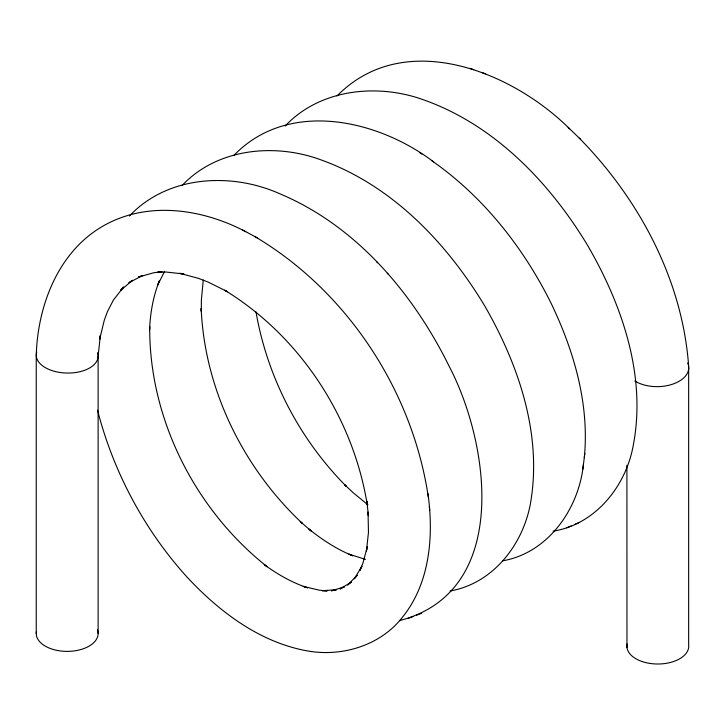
<?xml version="1.0" encoding="UTF-8"?>
<svg xmlns="http://www.w3.org/2000/svg" width="725" height="725" viewBox="0 0 725 725"><rect width="100%" height="100%" fill="white"/><g stroke="black" fill="none" stroke-linecap="round" stroke-linejoin="round"><path stroke-width="1.09" d="M36.25 633.523L36.25 355.667M98.12 633.523L98.12 356.147L100.358 335.394L99.66 339.273L104.282 320.251L107.49 311.523L113.463 299.942L123.631 286.991L120.504 290.399L132.566 280.285L128.878 282.732L142.662 275.491L138.52 277.013L153.881 272.727L162.065 271.748L157.597 272.228L166.152 272.038L183.996 274.005L179.773 273.307L198.632 278.418L208.22 282.116L227.532 291.713L224.632 290.163C300.123 336.237 353.229 417.673 367.267 504.763L366.877 501.319L368.445 515.774L368.028 512.058L368.463 532.513L366.397 551.263L367.294 546.822L362.899 563.198L359.836 570.53L361.938 566.243L354.271 578.84L357.244 575.224L347.61 585.03L351.362 582.084L339.925 588.999L344.502 586.833L331.452 590.812L336.536 589.742L322.045 590.694L327.165 590.911L319.39 590.204L303.168 586.389L307.636 587.812C291.985 582.61 277.53 574.354 264.263 564.639L267.117 566.66C195.179 509.856 148.96 418.669 149.712 326.612L149.531 329.984C150.256 313.254 153.102 296.498 159.355 280.901L157.715 285.061L164.611 271.295M688.659 366.923L688.659 644.77A30.939 17.862 0 0 1 657.077 664.009A30.939 17.862 0 0 1 627.116 643.927M584.305 457.647C589.606 404.151 573.901 350.61 550.882 302.805C523.015 246.917 482.932 196.23 431.411 160.424M36.268 354.697C37.927 303.53 59.658 248.358 107.264 223.753C150.764 201.052 203.906 209.525 245.793 231.71M502.516 560.86C548.227 552.957 578.768 508.85 583.389 464.743M203.263 279.986L201.369 300.159L201.287 311.324L201.169 308.515C204.658 389.633 243.373 468.096 302.325 523.368L300.277 521.628L311.17 530.972L308.932 529.06C322.272 539.835 336.817 549.278 352.74 555.785L348.825 554.136L365.454 559.356M582.837 469.184L584.821 453.397M336.971 96.008C403.916 27.822 511.542 70.996 569.623 128.823M285.142 126.032C319.263 89.655 375.079 83.366 420.69 98.818C492.493 123.223 548.272 180.688 586.951 244.262C622.077 304.382 646.927 376.212 633.07 446.337C625.584 486.638 595.08 524.574 553.103 531.171M234.048 155.268C288.269 99.144 377.807 119.471 433.623 161.892M182.283 185.301C217.473 148.099 275.264 142.78 321.483 160.062C392.18 185.564 446.917 242.984 484.925 306.249C518.003 363.868 541.385 431.602 531.217 498.755C525.217 541.783 494.586 583.208 450.107 590.993M129.431 216.041C167.557 175.368 231.366 171.988 280.113 193.892C355.848 225.81 412.335 292.302 448.331 364.603L448.857 365.699C489.701 443.156 511.234 592.017 399.375 620.618M566.742 527.791L571.128 525.924M574.952 524.275L579.357 522.408M408.22 618.416L413.232 616.504M416.567 615.199L421.606 613.268M469.945 68.349L473.724 69.672M482.007 72.582L485.596 73.832M254.765 236.513C347.302 291.305 412.552 390.857 428.312 496.997M242.657 230.042L257.674 238.063M419.467 152.495L421.896 154.117M367.974 504.845L353.138 492.701L344.583 484.653L346.423 486.484C299.543 439.332 267.317 377.435 255.998 311.895M579.32 138.149C639.142 199.085 682.406 279.841 688.632 365.898M568.201 127.464L580.517 139.282M376.601 261.68L377.607 262.785M387.259 273.198L388.038 274.059M97.531 410.196C113.354 471.739 144.094 529.522 186.706 576.71C219.485 612.072 260.864 643.293 309.521 651.277C343.478 656.614 380.652 645.051 402.23 617.519C430.07 583.235 433.885 535.766 427.922 493.544M429.318 506.539L429.726 510.255M626.908 465.214L626.971 647.534M97.522 352.74A30.939 17.382 1.3 0 1 67.461 373.058A30.939 17.382 1.3 0 1 36.748 352.087M97.467 629.862A30.939 17.862 0 0 1 68.775 651.358A30.939 17.862 0 0 1 36.413 631.674M687.653 363.007A30.939 18.342 -1.4 0 1 672.619 384.178A30.939 18.342 -1.4 0 1 634.792 380.906"/></g></svg>
